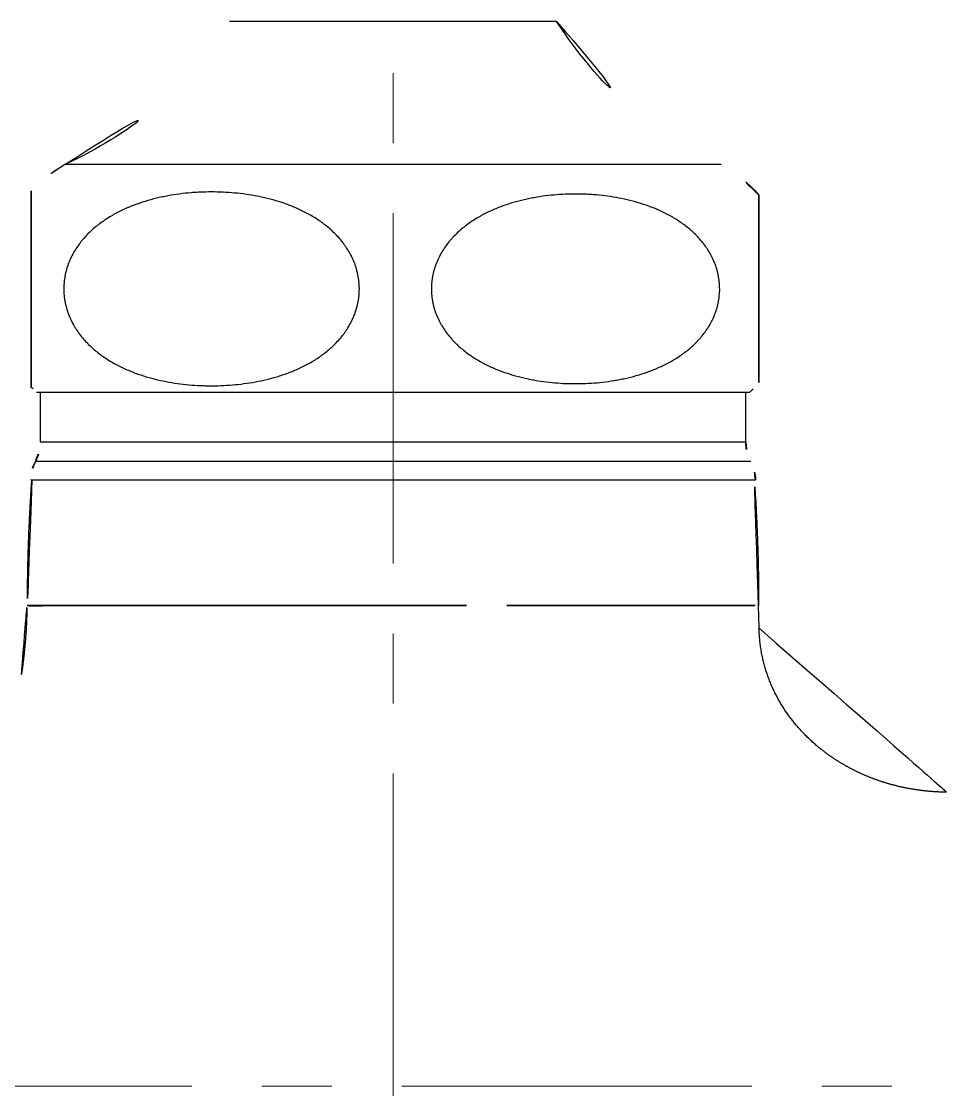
# Model space of a CAD drawing. Extents: x 16296677672 to 16296678106, y -37409616503 to -37409616185.
# Drawn here: x 16296677913.92 to 16296677947.01, y -37409616387.34 to -37409616349.19 of the extents above; entities that cross this region are included whole.
import ezdxf

# ---------------------------------------------------------------- set-up
doc = ezdxf.new("R2010")
doc.units = 0
doc.header["$LTSCALE"] = 10
doc.header["$MEASUREMENT"] = 0
doc.linetypes.add('CENTER', pattern=[2, 1.25, -0.25, 0.25, -0.25])
doc.layers.get('0').update_dxf_attribs({"linetype": 'CONTINUOUS'})
doc.layers.add('DIM & TEXT', color=4, linetype='CONTINUOUS', lineweight=9)
doc.layers.add('DWG', color=7, linetype='CONTINUOUS')

msp = doc.modelspace()

# ---------------------------------------------------------------- linework, layer by layer
at = {"ltscale": 0.5}
msp.add_line((16296677940.271219, -37409616370.860138), (16296677940.25555, -37409616370.052963), dxfattribs=at)
at = {"layer": 'DIM & TEXT', "color": 1, "linetype": 'CENTER'}
for p, q in [((16296677927.197321, -37409616448.54734), (16296677927.197321, -37409616324.663651)), ((16296678000.009661, -37409616387.21817), (16296677903.68092, -37409616387.21817))]:
    msp.add_line(p, q, dxfattribs=at)
at = {"layer": 'DWG', "color": 0}
for p, q in [((16296677921.812599, -37409616349.193901), (16296677921.35541, -37409616349.196297)), ((16296677933.039249, -37409616349.196297), (16296677921.35541, -37409616349.196297)), ((16296677932.58205, -37409616349.193901), (16296677921.812599, -37409616349.193901)), ((16296677933.039249, -37409616349.196297), (16296677932.58205, -37409616349.193901)), ((16296677938.91535, -37409616354.307137), (16296677915.479309, -37409616354.307137)), ((16296677939.92959, -37409616362.440559), (16296677914.465059, -37409616362.440559)), ((16296677914.59733, -37409616362.440437), (16296677914.59733, -37409616364.208908)), ((16296677939.797331, -37409616364.208908), (16296677939.797331, -37409616362.440437)), ((16296677914.59733, -37409616364.208908), (16296677927.197321, -37409616364.208908)), ((16296677927.197321, -37409616364.208908), (16296677939.797331, -37409616364.208908)), ((16296677939.971069, -37409616364.909653), (16296677914.42358, -37409616364.909653)), ((16296677914.250719, -37409616365.559143), (16296677940.14393, -37409616365.559143))]:
    msp.add_line(p, q, dxfattribs=at)
for centre, radius, start, end in [((16296677909.43923, -37409616341.42926), 14.224, 295.127748, 326.9034671), ((16296677944.95542, -37409616341.42926), 14.224, 213.0965329, 244.872252), ((16296677917.95096, -37409616358.7453), 5.08, 119.1137268, 136.4758799), ((16296677936.443689, -37409616358.7453), 5.08, 41.2170442, 60.8862732), ((16296677917.95096, -37409616358.7453), 5.08, 223.4728701, 226.6696813), ((16296677936.443689, -37409616358.7453), 5.08, 313.3303187, 318.8254656), ((16296677913.09733, -37409616364.208908), 1.5, 332.1496797, 0), ((16296677941.297331, -37409616364.208908), 1.5, 180, 207.8503203), ((16296677915.74984, -37409616365.610397), 1.5, 152.1496797, 178.0421417), ((16296677938.64481, -37409616365.610397), 1.5, 1.9578583, 27.8503203)]:
    msp.add_arc(centre, radius, start, end, dxfattribs=at)
for points, knots in [([(16296677914.266479, -37409616355.248009), (16296677914.266479, -37409616355.248016), (16296677914.266479, -37409616355.260757), (16296677914.266479, -37409616355.312073), (16296677914.266479, -37409616355.350616), (16296677914.266479, -37409616355.43013), (16296677914.266479, -37409616355.460274), (16296677914.266479, -37409616355.528503), (16296677914.266479, -37409616355.566612), (16296677914.266479, -37409616355.651772), (16296677914.266479, -37409616355.698822), (16296677914.266479, -37409616355.77713), (16296677914.266479, -37409616355.804527), (16296677914.266479, -37409616355.862137), (16296677914.266479, -37409616355.892403), (16296677914.266479, -37409616355.987099), (16296677914.266479, -37409616356.05558), (16296677914.266479, -37409616356.204773), (16296677914.266479, -37409616356.285461), (16296677914.266479, -37409616356.39537), (16296677914.266479, -37409616356.417809), (16296677914.266479, -37409616356.463638), (16296677914.266479, -37409616356.487007), (16296677914.266479, -37409616356.558273), (16296677914.266479, -37409616356.607399), (16296677914.266479, -37409616356.76001), (16296677914.266479, -37409616356.868683), (16296677914.266479, -37409616357.0439), (16296677914.266479, -37409616357.104362), (16296677914.266479, -37409616357.198463), (16296677914.266479, -37409616357.230392), (16296677914.266479, -37409616357.295464), (16296677914.266479, -37409616357.328667), (16296677914.266479, -37409616357.49646), (16296677914.266479, -37409616357.636993), (16296677914.266479, -37409616357.858521), (16296677914.266479, -37409616357.934158), (16296677914.266479, -37409616358.050552), (16296677914.266479, -37409616358.089897), (16296677914.266479, -37409616358.168633), (16296677914.266479, -37409616358.20813), (16296677914.266479, -37409616358.406303), (16296677914.266479, -37409616358.566971), (16296677914.266479, -37409616358.770599), (16296677914.266479, -37409616358.811462), (16296677914.266479, -37409616358.872978), (16296677914.266479, -37409616358.893547), (16296677914.266479, -37409616358.934593), (16296677914.266479, -37409616359.03685), (16296677914.266479, -37409616359.137421), (16296677914.266479, -37409616359.296288), (16296677914.266479, -37409616359.374687), (16296677914.266479, -37409616359.490829), (16296677914.266479, -37409616359.529297), (16296677914.266479, -37409616359.605728), (16296677914.266479, -37409616359.643784), (16296677914.266479, -37409616359.831062), (16296677914.266479, -37409616359.972603), (16296677914.266479, -37409616360.140747), (16296677914.266479, -37409616360.173927), (16296677914.266479, -37409616360.239449), (16296677914.266479, -37409616360.271828), (16296677914.266479, -37409616360.36734), (16296677914.266479, -37409616360.428596), (16296677914.266479, -37409616360.605881), (16296677914.266479, -37409616360.715477), (16296677914.266479, -37409616360.920319), (16296677914.266479, -37409616361.015572), (16296677914.266479, -37409616361.193459), (16296677914.266479, -37409616361.274696), (16296677914.266479, -37409616361.424522), (16296677914.266479, -37409616361.493073), (16296677914.266479, -37409616361.619278), (16296677914.266479, -37409616361.676933), (16296677914.266479, -37409616361.782623), (16296677914.266479, -37409616361.830658), (16296677914.266479, -37409616361.885277), (16296677914.266479, -37409616361.895927), (16296677914.266479, -37409616361.916634), (16296677914.266479, -37409616361.946831), (16296677914.266479, -37409616361.974541), (16296677914.266479, -37409616362.026817), (16296677914.266479, -37409616362.057518), (16296677914.266479, -37409616362.11142), (16296677914.266479, -37409616362.134613), (16296677914.266479, -37409616362.174088), (16296677914.266479, -37409616362.190361), (16296677914.266479, -37409616362.22934), (16296677914.266479, -37409616362.242287), (16296677914.266479, -37409616362.242592), (16296677914.266479, -37409616362.242592), (16296677914.266479, -37409616362.242592)], [0, 0, 0, 0, 0.062457947, 0.062457947, 0.124915895, 0.124915895, 0.156144869, 0.156144869, 0.187373842, 0.187373842, 0.218602816, 0.218602816, 0.234217303, 0.234217303, 0.24983179, 0.24983179, 0.281060763, 0.281060763, 0.312289737, 0.312289737, 0.320096981, 0.320096981, 0.327904224, 0.327904224, 0.343518711, 0.343518711, 0.374747685, 0.374747685, 0.390362171, 0.390362171, 0.398169415, 0.398169415, 0.405976658, 0.405976658, 0.437205632, 0.437205632, 0.452820119, 0.452820119, 0.460627362, 0.460627362, 0.468434606, 0.468434606, 0.499663579, 0.499663579, 0.507470823, 0.507470823, 0.511374445, 0.511374445, 0.515278066, 0.530892553, 0.530892553, 0.54650704, 0.54650704, 0.554314283, 0.554314283, 0.562121527, 0.562121527, 0.593350501, 0.593350501, 0.601157744, 0.601157744, 0.608964987, 0.608964987, 0.624579474, 0.624579474, 0.655808448, 0.655808448, 0.687037422, 0.687037422, 0.718266395, 0.718266395, 0.749495369, 0.749495369, 0.780724343, 0.780724343, 0.811953317, 0.811953317, 0.81976056, 0.81976056, 0.827567804, 0.84318229, 0.84318229, 0.874411264, 0.874411264, 0.905640238, 0.905640238, 0.936869212, 0.936869212, 0.999327159, 0.999327159, 1, 1, 1, 1]), ([(16296677920.400669, -37409616355.29026), (16296677920.678141, -37409616355.280609), (16296677920.954041, -37409616355.28376), (16296677921.50275, -37409616355.315132), (16296677921.77557, -37409616355.343353), (16296677922.18228, -37409616355.406082), (16296677922.31743, -37409616355.430412), (16296677922.586821, -37409616355.486473), (16296677922.72106, -37409616355.518204), (16296677922.988529, -37409616355.589813), (16296677923.121771, -37409616355.629707), (16296677923.3871, -37409616355.718781), (16296677923.519199, -37409616355.767937), (16296677923.782061, -37409616355.877098), (16296677923.91151, -37409616355.936546), (16296677924.16581, -37409616356.066422), (16296677924.29067, -37409616356.136848), (16296677924.474001, -37409616356.252052), (16296677924.534439, -37409616356.292053), (16296677924.62402, -37409616356.354683), (16296677924.65373, -37409616356.376022), (16296677924.71261, -37409616356.419487), (16296677924.74176, -37409616356.44162), (16296677924.886, -37409616356.554207), (16296677924.996611, -37409616356.650589), (16296677925.20677, -37409616356.85788), (16296677925.306339, -37409616356.968788), (16296677925.422449, -37409616357.118423), (16296677925.44525, -37409616357.148888), (16296677925.48996, -37409616357.211021), (16296677925.511921, -37409616357.242752), (16296677925.57592, -37409616357.339127), (16296677925.61614, -37409616357.405006), (16296677925.728979, -37409616357.607727), (16296677925.793859, -37409616357.749649), (16296677925.85318, -37409616357.918282), (16296677925.859579, -37409616357.937141), (16296677925.87199, -37409616357.975121), (16296677925.877991, -37409616357.994247), (16296677925.895309, -37409616358.051682), (16296677925.905951, -37409616358.090134), (16296677925.935141, -37409616358.206009), (16296677925.96681, -37409616358.361877), (16296677925.98374, -37409616358.520523), (16296677925.990709, -37409616358.640587), (16296677925.992769, -37409616358.70089), (16296677925.99262, -37409616358.761597), (16296677925.99202, -37409616358.802177), (16296677925.99147, -37409616358.82254), (16296677925.984329, -37409616359.005203), (16296677925.96237, -37409616359.163818), (16296677925.90793, -37409616359.396629), (16296677925.88619, -37409616359.473373), (16296677925.835621, -37409616359.62516), (16296677925.80718, -37409616359.699059), (16296677925.713329, -37409616359.915077), (16296677925.63938, -37409616360.051659), (16296677925.53451, -37409616360.214279), (16296677925.512939, -37409616360.246353), (16296677925.468929, -37409616360.309212), (16296677925.401529, -37409616360.401756), (16296677925.330151, -37409616360.48938), (16296677925.182631, -37409616360.658684), (16296677925.07793, -37409616360.763657), (16296677924.912769, -37409616360.911057), (16296677924.856359, -37409616360.958504), (16296677924.769831, -37409616361.027283), (16296677924.74074, -37409616361.049767), (16296677924.68222, -37409616361.09375), (16296677924.652781, -37409616361.115273), (16296677924.504669, -37409616361.220657), (16296677924.383369, -37409616361.297882), (16296677924.136021, -37409616361.440437), (16296677924.009979, -37409616361.50576), (16296677923.753771, -37409616361.626068), (16296677923.62361, -37409616361.681053), (16296677923.4256, -37409616361.756592), (16296677923.359091, -37409616361.780632), (16296677923.22541, -37409616361.826439), (16296677923.15844, -37409616361.848137), (16296677922.957161, -37409616361.909866), (16296677922.8225, -37409616361.946548), (16296677922.552311, -37409616362.011963), (16296677922.4168, -37409616362.040672), (16296677922.144991, -37409616362.090881), (16296677922.00869, -37409616362.112358), (16296677921.598721, -37409616362.166672), (16296677921.323971, -37409616362.189453), (16296677920.909821, -37409616362.204758), (16296677920.771429, -37409616362.206688), (16296677920.563339, -37409616362.204803), (16296677920.49382, -37409616362.203369), (16296677920.35495, -37409616362.198914), (16296677920.28566, -37409616362.195877), (16296677919.93985, -37409616362.17672), (16296677919.66534, -37409616362.148689), (16296677919.257, -37409616362.08625), (16296677919.12146, -37409616362.062019), (16296677918.85162, -37409616362.006218), (16296677918.71731, -37409616361.974663), (16296677918.45006, -37409616361.903488), (16296677918.317101, -37409616361.863876), (16296677918.052719, -37409616361.77562), (16296677917.921289, -37409616361.726967), (16296677917.725451, -37409616361.646179), (16296677917.6604, -37409616361.617943), (16296677917.563169, -37409616361.573441), (16296677917.530821, -37409616361.55825), (16296677917.466249, -37409616361.52713), (16296677917.434031, -37409616361.5112), (16296677917.27392, -37409616361.429916), (16296677917.14842, -37409616361.35952), (16296677916.903339, -37409616361.206352), (16296677916.78376, -37409616361.123596), (16296677916.63868, -37409616361.011009), (16296677916.60988, -37409616360.988029), (16296677916.55275, -37409616360.941109), (16296677916.524441, -37409616360.917183), (16296677916.440651, -37409616360.844238), (16296677916.386209, -37409616360.793991), (16296677916.227381, -37409616360.638023), (16296677916.12748, -37409616360.527138), (16296677915.98823, -37409616360.348557), (16296677915.943581, -37409616360.286987), (16296677915.87958, -37409616360.191208), (16296677915.85874, -37409616360.158707), (16296677915.8181, -37409616360.092506), (16296677915.7983, -37409616360.058777), (16296677915.70299, -37409616359.888634), (16296677915.63773, -37409616359.746437), (16296677915.558451, -37409616359.522881), (16296677915.535139, -37409616359.44664), (16296677915.510269, -37409616359.348991), (16296677915.50551, -37409616359.329353), (16296677915.496481, -37409616359.290077), (16296677915.48365, -37409616359.231102), (16296677915.47295, -37409616359.171898), (16296677915.44203, -37409616358.974037), (16296677915.43236, -37409616358.814148), (16296677915.439871, -37409616358.61219), (16296677915.44235, -37409616358.571678), (16296677915.449341, -37409616358.490509), (16296677915.4538, -37409616358.450233), (16296677915.469999, -37409616358.330254), (16296677915.48455, -37409616358.251427), (16296677915.52075, -37409616358.095993), (16296677915.54241, -37409616358.019379), (16296677915.58004, -37409616357.906052), (16296677915.593439, -37409616357.868538), (16296677915.62195, -37409616357.794037), (16296677915.636959, -37409616357.757278), (16296677915.71545, -37409616357.576347), (16296677915.78924, -37409616357.440163), (16296677915.91379, -37409616357.246643), (16296677915.95763, -37409616357.183937), (16296677916.026661, -37409616357.09243), (16296677916.050249, -37409616357.062309), (16296677916.098339, -37409616357.003082), (16296677916.12277, -37409616356.974052), (16296677916.246771, -37409616356.831673), (16296677916.351761, -37409616356.726517), (16296677916.57127, -37409616356.530647), (16296677916.685801, -37409616356.439934), (16296677916.86376, -37409616356.313171), (16296677916.92411, -37409616356.272476), (16296677917.04674, -37409616356.194023), (16296677917.108589, -37409616356.15654), (16296677917.29558, -37409616356.048859), (16296677917.422159, -37409616355.983383), (16296677917.6786, -37409616355.863159), (16296677917.80846, -37409616355.808434), (16296677918.071039, -37409616355.708351), (16296677918.20376, -37409616355.663017), (16296677918.471781, -37409616355.580818), (16296677918.607071, -37409616355.543938), (16296677918.81179, -37409616355.494438), (16296677918.88028, -37409616355.47892), (16296677919.01734, -37409616355.44986), (16296677919.08596, -37409616355.436287), (16296677919.292101, -37409616355.398392), (16296677919.42989, -37409616355.376831), (16296677919.706129, -37409616355.340599), (16296677919.844589, -37409616355.325943), (16296677920.052759, -37409616355.308884), (16296677920.156969, -37409616355.301582), (16296677920.278749, -37409616355.295212), (16296677920.339689, -37409616355.292557), (16296677920.36582, -37409616355.291527), (16296677920.38324, -37409616355.290878), (16296677920.392, -37409616355.290558), (16296677920.400669, -37409616355.29026)], [0, 0, 0, 0, 0.03125, 0.03125, 0.0625, 0.0625, 0.078125, 0.078125, 0.09375, 0.09375, 0.109375, 0.109375, 0.125, 0.125, 0.140625, 0.140625, 0.15625, 0.15625, 0.1640625, 0.1640625, 0.16796875, 0.16796875, 0.171875, 0.171875, 0.1875, 0.1875, 0.203125, 0.203125, 0.20703125, 0.20703125, 0.2109375, 0.2109375, 0.21875, 0.21875, 0.234375, 0.234375, 0.236328125, 0.236328125, 0.23828125, 0.23828125, 0.2421875, 0.2421875, 0.25, 0.2578125, 0.2578125, 0.26171875, 0.263671875, 0.263671875, 0.265625, 0.265625, 0.28125, 0.28125, 0.2890625, 0.2890625, 0.296875, 0.296875, 0.3125, 0.3125, 0.31640625, 0.31640625, 0.3203125, 0.328125, 0.328125, 0.34375, 0.34375, 0.3515625, 0.3515625, 0.35546875, 0.35546875, 0.359375, 0.359375, 0.375, 0.375, 0.390625, 0.390625, 0.40625, 0.40625, 0.4140625, 0.4140625, 0.421875, 0.421875, 0.4375, 0.4375, 0.453125, 0.453125, 0.46875, 0.46875, 0.5, 0.5, 0.515625, 0.515625, 0.5234375, 0.5234375, 0.53125, 0.53125, 0.5625, 0.5625, 0.578125, 0.578125, 0.59375, 0.59375, 0.609375, 0.609375, 0.625, 0.625, 0.6328125, 0.6328125, 0.63671875, 0.63671875, 0.640625, 0.640625, 0.65625, 0.65625, 0.671875, 0.671875, 0.67578125, 0.67578125, 0.6796875, 0.6796875, 0.6875, 0.6875, 0.703125, 0.703125, 0.7109375, 0.7109375, 0.71484375, 0.71484375, 0.71875, 0.71875, 0.734375, 0.734375, 0.7421875, 0.7421875, 0.744140625, 0.744140625, 0.74609375, 0.75, 0.75, 0.765625, 0.765625, 0.76953125, 0.76953125, 0.7734375, 0.7734375, 0.78125, 0.78125, 0.7890625, 0.7890625, 0.79296875, 0.79296875, 0.796875, 0.796875, 0.8125, 0.8125, 0.8203125, 0.8203125, 0.82421875, 0.82421875, 0.828125, 0.828125, 0.84375, 0.84375, 0.859375, 0.859375, 0.8671875, 0.8671875, 0.875, 0.875, 0.890625, 0.890625, 0.90625, 0.90625, 0.921875, 0.921875, 0.9375, 0.9375, 0.9453125, 0.9453125, 0.953125, 0.953125, 0.96875, 0.96875, 0.984375, 0.984375, 0.9921875, 0.99609375, 0.998046875, 0.999023437, 0.999023437, 1, 1, 1, 1]), ([(16296677934.35936, -37409616355.384583), (16296677934.63006, -37409616355.404793), (16296677934.89822, -37409616355.437691), (16296677935.29636, -37409616355.507607), (16296677935.428391, -37409616355.534363), (16296677935.69096, -37409616355.595284), (16296677935.821501, -37409616355.629433), (16296677936.080959, -37409616355.705902), (16296677936.209881, -37409616355.748207), (16296677936.46587, -37409616355.842003), (16296677936.59296, -37409616355.893494), (16296677936.781981, -37409616355.978683), (16296677936.84473, -37409616356.008423), (16296677936.969641, -37409616356.070793), (16296677937.0319, -37409616356.103493), (16296677937.21633, -37409616356.205566), (16296677937.33647, -37409616356.279083), (16296677937.570311, -37409616356.438606), (16296677937.68401, -37409616356.524628), (16296677937.821329, -37409616356.641487), (16296677937.84857, -37409616356.665352), (16296677937.902451, -37409616356.713982), (16296677937.98217, -37409616356.788101), (16296677938.058491, -37409616356.865852), (16296677938.206261, -37409616357.026527), (16296677938.29834, -37409616357.140503), (16296677938.425011, -37409616357.323662), (16296677938.465309, -37409616357.386757), (16296677938.52256, -37409616357.484833), (16296677938.54113, -37409616357.518143), (16296677938.577009, -37409616357.585762), (16296677938.59425, -37409616357.619911), (16296677938.6768, -37409616357.792427), (16296677938.73135, -37409616357.936028), (16296677938.7833, -37409616358.123413), (16296677938.79287, -37409616358.16127), (16296677938.81031, -37409616358.237839), (16296677938.81819, -37409616358.276642), (16296677938.83893, -37409616358.392929), (16296677938.84898, -37409616358.47065), (16296677938.86791, -37409616358.704407), (16296677938.865629, -37409616358.861053), (16296677938.845671, -37409616359.03817), (16296677938.84321, -37409616359.057869), (16296677938.837839, -37409616359.097054), (16296677938.829081, -37409616359.155563), (16296677938.8183, -37409616359.213348), (16296677938.79414, -37409616359.327988), (16296677938.774549, -37409616359.403168), (16296677938.72876, -37409616359.551163), (16296677938.70256, -37409616359.623962), (16296677938.665819, -37409616359.713539), (16296677938.65827, -37409616359.731407), (16296677938.642839, -37409616359.766823), (16296677938.61919, -37409616359.819519), (16296677938.59409, -37409616359.870987), (16296677938.507339, -37409616360.040024), (16296677938.428169, -37409616360.167084), (16296677938.29706, -37409616360.347313), (16296677938.25127, -37409616360.405647), (16296677938.17968, -37409616360.490723), (16296677938.155331, -37409616360.518646), (16296677938.10606, -37409616360.573318), (16296677938.081091, -37409616360.600121), (16296677937.954679, -37409616360.731552), (16296677937.848551, -37409616360.828583), (16296677937.627991, -37409616361.009216), (16296677937.513559, -37409616361.092796), (16296677937.336519, -37409616361.209427), (16296677937.276609, -37409616361.246857), (16296677937.15509, -37409616361.318939), (16296677937.09387, -37409616361.353394), (16296677936.90901, -37409616361.452278), (16296677936.78417, -37409616361.512337), (16296677936.531731, -37409616361.622414), (16296677936.40414, -37409616361.672432), (16296677936.14653, -37409616361.763618), (16296677936.01652, -37409616361.804787), (16296677935.754299, -37409616361.87915), (16296677935.622101, -37409616361.912338), (16296677935.422279, -37409616361.956589), (16296677935.35537, -37409616361.970421), (16296677935.221279, -37409616361.996269), (16296677935.15424, -37409616362.008247), (16296677934.953119, -37409616362.041496), (16296677934.81904, -37409616362.060097), (16296677934.41684, -37409616362.105919), (16296677934.148741, -37409616362.123283), (16296677933.612591, -37409616362.133476), (16296677933.34454, -37409616362.126312), (16296677932.942511, -37409616362.096626), (16296677932.80851, -37409616362.083549), (16296677932.540529, -37409616362.050697), (16296677932.40654, -37409616362.030922), (16296677932.20557, -37409616361.995827), (16296677932.13859, -37409616361.983223), (16296677932.00462, -37409616361.956093), (16296677931.937851, -37409616361.941612), (16296677931.738279, -37409616361.89537), (16296677931.606199, -37409616361.860786), (16296677931.34412, -37409616361.783417), (16296677931.21413, -37409616361.740639), (16296677930.95649, -37409616361.645943), (16296677930.82884, -37409616361.594002), (16296677930.63937, -37409616361.508247), (16296677930.57655, -37409616361.478348), (16296677930.482861, -37409616361.431358), (16296677930.45171, -37409616361.415329), (16296677930.389799, -37409616361.382637), (16296677930.35902, -37409616361.365967), (16296677930.20603, -37409616361.280937), (16296677930.08655, -37409616361.20755), (16296677929.854219, -37409616361.048523), (16296677929.741369, -37409616360.962898), (16296677929.577999, -37409616360.82357), (16296677929.52453, -37409616360.775307), (16296677929.445959, -37409616360.699883), (16296677929.42005, -37409616360.67424), (16296677929.368799, -37409616360.62188), (16296677929.34358, -37409616360.595284), (16296677929.21965, -37409616360.460213), (16296677929.12734, -37409616360.345497), (16296677929.00083, -37409616360.161774), (16296677928.960661, -37409616360.098572), (16296677928.903721, -37409616360.000549), (16296677928.8853, -37409616359.967339), (16296677928.849621, -37409616359.899773), (16296677928.832411, -37409616359.865494), (16296677928.75021, -37409616359.69278), (16296677928.696079, -37409616359.549263), (16296677928.64468, -37409616359.362373), (16296677928.63048, -37409616359.305733), (16296677928.6182, -37409616359.248207), (16296677928.610451, -37409616359.209679), (16296677928.606779, -37409616359.190269), (16296677928.58964, -37409616359.09317), (16296677928.579729, -37409616359.015381), (16296677928.561251, -37409616358.781723), (16296677928.56385, -37409616358.625557), (16296677928.586149, -37409616358.429848), (16296677928.5916, -37409616358.390556), (16296677928.604271, -37409616358.31279), (16296677928.611509, -37409616358.274246), (16296677928.63582, -37409616358.159653), (16296677928.655479, -37409616358.084572), (16296677928.70133, -37409616357.936958), (16296677928.72752, -37409616357.86441), (16296677928.7715, -37409616357.757408), (16296677928.78698, -37409616357.721947), (16296677928.819241, -37409616357.652184), (16296677928.83601, -37409616357.617859), (16296677928.92289, -37409616357.448868), (16296677929.002029, -37409616357.322083), (16296677929.13283, -37409616357.142448), (16296677929.178459, -37409616357.084343), (16296677929.24976, -37409616356.999657), (16296677929.274031, -37409616356.971809), (16296677929.32336, -37409616356.917084), (16296677929.348351, -37409616356.890259), (16296677929.47484, -37409616356.758774), (16296677929.580919, -37409616356.661819), (16296677929.801121, -37409616356.481491), (16296677929.915251, -37409616356.398132), (16296677930.09164, -37409616356.28186), (16296677930.1513, -37409616356.244568), (16296677930.272261, -37409616356.172737), (16296677930.333639, -37409616356.138168), (16296677930.5186, -37409616356.039131), (16296677930.643419, -37409616355.979027), (16296677930.89566, -37409616355.868927), (16296677931.023081, -37409616355.818939), (16296677931.28019, -37409616355.727814), (16296677931.40988, -37409616355.686691), (16296677931.67131, -37409616355.612411), (16296677931.80304, -37409616355.579269), (16296677932.002069, -37409616355.535057), (16296677932.06864, -37409616355.52124), (16296677932.20225, -37409616355.495392), (16296677932.26935, -37409616355.483353), (16296677932.47076, -37409616355.44989), (16296677932.605169, -37409616355.43116), (16296677933.00873, -37409616355.384956), (16296677933.27824, -37409616355.367393), (16296677933.683161, -37409616355.359657), (16296677933.818239, -37409616355.360207), (16296677934.02103, -37409616355.365768), (16296677934.088659, -37409616355.368408), (16296677934.223961, -37409616355.37529), (16296677934.291679, -37409616355.379532), (16296677934.35936, -37409616355.384583)], [0, 0, 0, 0, 0.03125, 0.03125, 0.046875, 0.046875, 0.0625, 0.0625, 0.078125, 0.078125, 0.09375, 0.09375, 0.1015625, 0.1015625, 0.109375, 0.109375, 0.125, 0.125, 0.140625, 0.140625, 0.14453125, 0.14453125, 0.1484375, 0.15625, 0.15625, 0.171875, 0.171875, 0.1796875, 0.1796875, 0.18359375, 0.18359375, 0.1875, 0.1875, 0.203125, 0.203125, 0.20703125, 0.20703125, 0.2109375, 0.2109375, 0.21875, 0.21875, 0.234375, 0.234375, 0.236328125, 0.236328125, 0.23828125, 0.2421875, 0.2421875, 0.25, 0.25, 0.2578125, 0.2578125, 0.259765625, 0.259765625, 0.26171875, 0.265625, 0.265625, 0.28125, 0.28125, 0.2890625, 0.2890625, 0.29296875, 0.29296875, 0.296875, 0.296875, 0.3125, 0.3125, 0.328125, 0.328125, 0.3359375, 0.3359375, 0.34375, 0.34375, 0.359375, 0.359375, 0.375, 0.375, 0.390625, 0.390625, 0.40625, 0.40625, 0.4140625, 0.4140625, 0.421875, 0.421875, 0.4375, 0.4375, 0.46875, 0.46875, 0.5, 0.5, 0.515625, 0.515625, 0.53125, 0.53125, 0.5390625, 0.5390625, 0.546875, 0.546875, 0.5625, 0.5625, 0.578125, 0.578125, 0.59375, 0.59375, 0.6015625, 0.6015625, 0.60546875, 0.60546875, 0.609375, 0.609375, 0.625, 0.625, 0.640625, 0.640625, 0.6484375, 0.6484375, 0.65234375, 0.65234375, 0.65625, 0.65625, 0.671875, 0.671875, 0.6796875, 0.6796875, 0.68359375, 0.68359375, 0.6875, 0.6875, 0.703125, 0.703125, 0.70703125, 0.708984375, 0.708984375, 0.7109375, 0.7109375, 0.71875, 0.71875, 0.734375, 0.734375, 0.73828125, 0.73828125, 0.7421875, 0.7421875, 0.75, 0.75, 0.7578125, 0.7578125, 0.76171875, 0.76171875, 0.765625, 0.765625, 0.78125, 0.78125, 0.7890625, 0.7890625, 0.79296875, 0.79296875, 0.796875, 0.796875, 0.8125, 0.8125, 0.828125, 0.828125, 0.8359375, 0.8359375, 0.84375, 0.84375, 0.859375, 0.859375, 0.875, 0.875, 0.890625, 0.890625, 0.90625, 0.90625, 0.9140625, 0.9140625, 0.921875, 0.921875, 0.9375, 0.9375, 0.96875, 0.96875, 0.984375, 0.984375, 0.9921875, 0.9921875, 1, 1, 1, 1]), ([(16296677940.266479, -37409616362.090851), (16296677940.266479, -37409616362.090881), (16296677940.266479, -37409616362.087921), (16296677940.266479, -37409616362.078842), (16296677940.266479, -37409616362.074982), (16296677940.266479, -37409616362.065666), (16296677940.266479, -37409616362.060219), (16296677940.266479, -37409616362.028954), (16296677940.266479, -37409616361.991226), (16296677940.266479, -37409616361.913498), (16296677940.266479, -37409616361.884048), (16296677940.266479, -37409616361.817421), (16296677940.266479, -37409616361.780251), (16296677940.266479, -37409616361.697289), (16296677940.266479, -37409616361.651497), (16296677940.266479, -37409616361.588089), (16296677940.266479, -37409616361.575104), (16296677940.266479, -37409616361.54847), (16296677940.266479, -37409616361.534821), (16296677940.266479, -37409616361.492996), (16296677940.266479, -37409616361.463913), (16296677940.266479, -37409616361.372849), (16296677940.266479, -37409616361.307068), (16296677940.266479, -37409616361.163887), (16296677940.266479, -37409616361.086502), (16296677940.266479, -37409616360.981163), (16296677940.266479, -37409616360.959663), (16296677940.266479, -37409616360.915741), (16296677940.266479, -37409616360.893341), (16296677940.266479, -37409616360.82505), (16296677940.266479, -37409616360.777977), (16296677940.266479, -37409616360.631798), (16296677940.266479, -37409616360.527779), (16296677940.266479, -37409616360.360092), (16296677940.266479, -37409616360.302254), (16296677940.266479, -37409616360.212219), (16296677940.266479, -37409616360.181664), (16296677940.266479, -37409616360.119423), (16296677940.266479, -37409616360.087791), (16296677940.266479, -37409616359.92804), (16296677940.266479, -37409616359.794159), (16296677940.266479, -37409616359.582916), (16296677940.266479, -37409616359.510773), (16296677940.266479, -37409616359.418167), (16296677940.266479, -37409616359.399544), (16296677940.266479, -37409616359.362251), (16296677940.266479, -37409616359.306221), (16296677940.266479, -37409616359.249893), (16296677940.266479, -37409616359.061447), (16296677940.266479, -37409616358.908546), (16296677940.266479, -37409616358.71463), (16296677940.266479, -37409616358.675697), (16296677940.266479, -37409616358.617104), (16296677940.266479, -37409616358.597504), (16296677940.266479, -37409616358.558502), (16296677940.266479, -37409616358.461304), (16296677940.266479, -37409616358.365677), (16296677940.266479, -37409616358.214607), (16296677940.266479, -37409616358.140038), (16296677940.266479, -37409616358.029556), (16296677940.266479, -37409616357.992973), (16296677940.266479, -37409616357.920227), (16296677940.266479, -37409616357.884071), (16296677940.266479, -37409616357.706139), (16296677940.266479, -37409616357.571579), (16296677940.266479, -37409616357.411652), (16296677940.266479, -37409616357.380081), (16296677940.266479, -37409616357.317757), (16296677940.266479, -37409616357.286926), (16296677940.266479, -37409616357.196159), (16296677940.266479, -37409616357.137909), (16296677940.266479, -37409616356.969261), (16296677940.266479, -37409616356.864899), (16296677940.266479, -37409616356.718483), (16296677940.266479, -37409616356.671356), (16296677940.266479, -37409616356.580299), (16296677940.266479, -37409616356.536308), (16296677940.266479, -37409616356.408981), (16296677940.266479, -37409616356.331329), (16296677940.266479, -37409616356.187988), (16296677940.266479, -37409616356.122307), (16296677940.266479, -37409616356.001259), (16296677940.266479, -37409616355.945892), (16296677940.266479, -37409616355.844269), (16296677940.266479, -37409616355.798027), (16296677940.266479, -37409616355.745377), (16296677940.266479, -37409616355.735123), (16296677940.266479, -37409616355.715141), (16296677940.266479, -37409616355.685997), (16296677940.266479, -37409616355.659233), (16296677940.266479, -37409616355.608673), (16296677940.266479, -37409616355.578934), (16296677940.266479, -37409616355.500549), (16296677940.266479, -37409616355.462631), (16296677940.266479, -37409616355.424828), (16296677940.266479, -37409616355.415428), (16296677940.266479, -37409616355.406029), (16296677940.266479, -37409616355.402496), (16296677940.266479, -37409616355.400436), (16296677940.266479, -37409616355.400002), (16296677940.266479, -37409616355.399803), (16296677940.266479, -37409616355.39975), (16296677940.266479, -37409616355.39975)], [0, 0, 0, 0, 0.030690518, 0.030690518, 0.046324542, 0.046324542, 0.061958566, 0.061958566, 0.124494661, 0.124494661, 0.155762709, 0.155762709, 0.187030757, 0.187030757, 0.218298805, 0.218298805, 0.226115817, 0.226115817, 0.233932829, 0.233932829, 0.249566853, 0.249566853, 0.2808349, 0.2808349, 0.312102948, 0.312102948, 0.31991996, 0.31991996, 0.327736972, 0.327736972, 0.343370996, 0.343370996, 0.374639044, 0.374639044, 0.390273068, 0.390273068, 0.39809008, 0.39809008, 0.405907092, 0.405907092, 0.437175139, 0.437175139, 0.452809163, 0.452809163, 0.456717669, 0.456717669, 0.460626175, 0.468443187, 0.468443187, 0.499711235, 0.499711235, 0.507528247, 0.507528247, 0.511436753, 0.511436753, 0.515345259, 0.530979283, 0.530979283, 0.546613307, 0.546613307, 0.554430319, 0.554430319, 0.562247331, 0.562247331, 0.593515378, 0.593515378, 0.60133239, 0.60133239, 0.609149402, 0.609149402, 0.624783426, 0.624783426, 0.656051474, 0.656051474, 0.671685498, 0.671685498, 0.687319522, 0.687319522, 0.71858757, 0.71858757, 0.749855618, 0.749855618, 0.781123665, 0.781123665, 0.812391713, 0.812391713, 0.820208725, 0.820208725, 0.828025737, 0.843659761, 0.843659761, 0.874927809, 0.874927809, 0.937463904, 0.937463904, 0.968731952, 0.968731952, 0.984365976, 0.992182988, 0.996091494, 0.996091494, 1, 1, 1, 1]), ([(16296677913.92309, -37409616372.519402), (16296677913.925671, -37409616372.502258), (16296677913.930889, -37409616372.467743), (16296677913.93849, -37409616372.415604), (16296677913.946011, -37409616372.36277), (16296677913.95343, -37409616372.309227), (16296677913.960739, -37409616372.25499), (16296677913.967951, -37409616372.200058), (16296677913.97506, -37409616372.144417), (16296677913.982059, -37409616372.088081), (16296677913.98897, -37409616372.031052), (16296677913.99577, -37409616371.97332), (16296677914.00247, -37409616371.914886), (16296677914.009081, -37409616371.855766), (16296677914.015579, -37409616371.795952), (16296677914.02195, -37409616371.735428), (16296677914.028191, -37409616371.674171), (16296677914.0343, -37409616371.612198), (16296677914.040291, -37409616371.549492), (16296677914.046141, -37409616371.486061), (16296677914.05187, -37409616371.421913), (16296677914.057461, -37409616371.357033), (16296677914.06286, -37409616371.291382), (16296677914.068081, -37409616371.224953), (16296677914.073099, -37409616371.157738), (16296677914.077921, -37409616371.089706), (16296677914.08252, -37409616371.020866), (16296677914.08691, -37409616370.951233), (16296677914.091089, -37409616370.880737), (16296677914.095051, -37409616370.809448), (16296677914.098801, -37409616370.737328), (16296677914.102341, -37409616370.664398), (16296677914.10568, -37409616370.590652), (16296677914.108841, -37409616370.516113), (16296677914.111811, -37409616370.440773), (16296677914.114611, -37409616370.364647), (16296677914.117241, -37409616370.287773), (16296677914.11972, -37409616370.210129), (16296677914.12203, -37409616370.131706), (16296677914.123369, -37409616370.079163), (16296677914.124041, -37409616370.052757)], [0, 0, 0, 0, 0.021004278, 0.042281417, 0.063832064, 0.085656723, 0.107755758, 0.130129408, 0.152777802, 0.175700984, 0.19889894, 0.22237164, 0.246119077, 0.270141328, 0.294435066, 0.319009845, 0.343870603, 0.369018018, 0.394452642, 0.420174895, 0.446185069, 0.472476917, 0.499070159, 0.525973203, 0.553190427, 0.580725841, 0.608582889, 0.636764272, 0.665271794, 0.694106253, 0.723267376, 0.752753812, 0.782563203, 0.812692339, 0.843137413, 0.873894387, 0.904959498, 0.936329906, 0.968001235, 1, 1, 1, 1]), ([(16296677918.33156, -37409616370.052856), (16296677918.319229, -37409616370.052856), (16296677918.294621, -37409616370.052856), (16296677918.257999, -37409616370.052841), (16296677918.22167, -37409616370.052834), (16296677918.18565, -37409616370.052803), (16296677918.14992, -37409616370.052757), (16296677918.11447, -37409616370.052719), (16296677918.07929, -37409616370.052673), (16296677918.04439, -37409616370.05262), (16296677918.009769, -37409616370.052559), (16296677917.975401, -37409616370.05249), (16296677917.941311, -37409616370.052422), (16296677917.90748, -37409616370.052338), (16296677917.873911, -37409616370.052261), (16296677917.840599, -37409616370.05217), (16296677917.80755, -37409616370.052078), (16296677917.77475, -37409616370.051979), (16296677917.742201, -37409616370.05188), (16296677917.709909, -37409616370.051773), (16296677917.67787, -37409616370.051666), (16296677917.64607, -37409616370.051552), (16296677917.614519, -37409616370.051453), (16296677917.58322, -37409616370.051323), (16296677917.552151, -37409616370.051208), (16296677917.521339, -37409616370.051086), (16296677917.490761, -37409616370.050957), (16296677917.460409, -37409616370.050842), (16296677917.430309, -37409616370.050713), (16296677917.40044, -37409616370.050591), (16296677917.3708, -37409616370.050461), (16296677917.341391, -37409616370.050339), (16296677917.31222, -37409616370.050209), (16296677917.28327, -37409616370.050079), (16296677917.254551, -37409616370.04995), (16296677917.226049, -37409616370.049828), (16296677917.197781, -37409616370.049698), (16296677917.169729, -37409616370.049583), (16296677917.141899, -37409616370.049454), (16296677917.11429, -37409616370.049316), (16296677917.086889, -37409616370.049202), (16296677917.05971, -37409616370.04908), (16296677917.032749, -37409616370.048973), (16296677917.005989, -37409616370.048851), (16296677916.97945, -37409616370.048737), (16296677916.953119, -37409616370.048622), (16296677916.927, -37409616370.048523), (16296677916.901079, -37409616370.048409), (16296677916.87537, -37409616370.048302), (16296677916.849859, -37409616370.048203), (16296677916.82456, -37409616370.048111), (16296677916.799459, -37409616370.048012), (16296677916.774561, -37409616370.047928), (16296677916.749861, -37409616370.047836), (16296677916.725361, -37409616370.04776), (16296677916.70105, -37409616370.047684), (16296677916.676941, -37409616370.047607), (16296677916.65303, -37409616370.047539), (16296677916.629299, -37409616370.04747), (16296677916.60577, -37409616370.047409), (16296677916.58243, -37409616370.047363), (16296677916.55928, -37409616370.047302), (16296677916.53631, -37409616370.047256), (16296677916.51354, -37409616370.047218), (16296677916.49094, -37409616370.04718), (16296677916.468531, -37409616370.04715), (16296677916.44631, -37409616370.047119), (16296677916.424259, -37409616370.047096), (16296677916.402399, -37409616370.047081), (16296677916.380711, -37409616370.047073), (16296677916.3592, -37409616370.047073), (16296677916.33787, -37409616370.047073), (16296677916.316719, -37409616370.047073), (16296677916.29574, -37409616370.047081), (16296677916.274929, -37409616370.047096), (16296677916.254299, -37409616370.047119), (16296677916.233829, -37409616370.047142), (16296677916.213539, -37409616370.047173), (16296677916.193411, -37409616370.047211), (16296677916.17346, -37409616370.047256), (16296677916.153669, -37409616370.047302), (16296677916.13405, -37409616370.047363), (16296677916.11459, -37409616370.047417), (16296677916.095301, -37409616370.047478), (16296677916.07617, -37409616370.047546), (16296677916.057199, -37409616370.047623), (16296677916.038389, -37409616370.047707), (16296677916.019739, -37409616370.047791), (16296677916.001249, -37409616370.047867), (16296677915.98292, -37409616370.047974), (16296677915.96475, -37409616370.048073), (16296677915.94673, -37409616370.048172), (16296677915.928869, -37409616370.048279), (16296677915.91116, -37409616370.048393), (16296677915.8936, -37409616370.048508), (16296677915.8762, -37409616370.04863), (16296677915.85894, -37409616370.048759), (16296677915.841841, -37409616370.048889), (16296677915.82489, -37409616370.049019), (16296677915.808081, -37409616370.049156), (16296677915.79143, -37409616370.049294), (16296677915.77492, -37409616370.049438), (16296677915.758551, -37409616370.049583), (16296677915.742331, -37409616370.049728), (16296677915.726259, -37409616370.049873), (16296677915.710329, -37409616370.050018), (16296677915.69455, -37409616370.050163), (16296677915.678909, -37409616370.050323), (16296677915.66341, -37409616370.050461), (16296677915.64805, -37409616370.050613), (16296677915.63283, -37409616370.050758), (16296677915.61775, -37409616370.050903), (16296677915.60281, -37409616370.051041), (16296677915.588011, -37409616370.051193), (16296677915.573351, -37409616370.051323), (16296677915.558821, -37409616370.051453), (16296677915.54443, -37409616370.05159), (16296677915.53017, -37409616370.051712), (16296677915.51605, -37409616370.051826), (16296677915.502069, -37409616370.051964), (16296677915.488211, -37409616370.052063), (16296677915.474489, -37409616370.05217), (16296677915.460899, -37409616370.052269), (16296677915.447439, -37409616370.052368), (16296677915.434111, -37409616370.052452), (16296677915.420919, -37409616370.052544), (16296677915.407841, -37409616370.052597), (16296677915.394899, -37409616370.052673), (16296677915.38209, -37409616370.052727), (16296677915.3694, -37409616370.052773), (16296677915.356831, -37409616370.052811), (16296677915.344391, -37409616370.052834), (16296677915.332081, -37409616370.052849), (16296677915.30929, -37409616370.052856), (16296677915.2763, -37409616370.052872), (16296677915.233601, -37409616370.05294), (16296677915.191641, -37409616370.05304), (16296677915.150419, -37409616370.053177), (16296677915.109949, -37409616370.05336), (16296677915.07023, -37409616370.053574), (16296677915.031281, -37409616370.053818), (16296677914.99309, -37409616370.054092), (16296677914.955669, -37409616370.05439), (16296677914.919029, -37409616370.05471), (16296677914.883169, -37409616370.055054), (16296677914.848089, -37409616370.055397), (16296677914.813789, -37409616370.055771), (16296677914.780291, -37409616370.056152), (16296677914.74758, -37409616370.056534), (16296677914.71567, -37409616370.056923), (16296677914.684561, -37409616370.057297), (16296677914.654261, -37409616370.057693), (16296677914.624769, -37409616370.058052), (16296677914.59609, -37409616370.058411), (16296677914.56822, -37409616370.058739), (16296677914.54118, -37409616370.059052), (16296677914.514959, -37409616370.059334), (16296677914.489571, -37409616370.059578), (16296677914.46501, -37409616370.059776), (16296677914.44128, -37409616370.059952), (16296677914.418381, -37409616370.060066), (16296677914.39633, -37409616370.060143), (16296677914.375111, -37409616370.060173), (16296677914.35474, -37409616370.060127), (16296677914.33522, -37409616370.060059), (16296677914.316549, -37409616370.059921), (16296677914.298719, -37409616370.059731), (16296677914.28175, -37409616370.059502), (16296677914.265631, -37409616370.059219), (16296677914.25036, -37409616370.058899), (16296677914.23595, -37409616370.05854), (16296677914.222401, -37409616370.058151), (16296677914.209709, -37409616370.057739), (16296677914.19787, -37409616370.057297), (16296677914.186899, -37409616370.056847), (16296677914.1768, -37409616370.056381), (16296677914.167561, -37409616370.055923), (16296677914.159201, -37409616370.05545), (16296677914.151711, -37409616370.055), (16296677914.1451, -37409616370.054573), (16296677914.13936, -37409616370.054169), (16296677914.13451, -37409616370.053802), (16296677914.130541, -37409616370.053482), (16296677914.127439, -37409616370.053223), (16296677914.12525, -37409616370.053017), (16296677914.123871, -37409616370.052887), (16296677914.123699, -37409616370.052856), (16296677914.12361, -37409616370.052856)], [0, 0, 0, 0, 0.004653993, 0.009288622, 0.013904019, 0.018500298, 0.023077555, 0.027635875, 0.032175363, 0.03669615, 0.041198365, 0.045682138, 0.050147595, 0.054594862, 0.059024063, 0.063435319, 0.067828752, 0.072204479, 0.076562618, 0.080903281, 0.085226577, 0.089532612, 0.093821492, 0.098093319, 0.102348195, 0.106586218, 0.110807487, 0.115012096, 0.119200139, 0.123371708, 0.127526891, 0.131665777, 0.135788453, 0.139895001, 0.143985505, 0.148060045, 0.1521187, 0.156161547, 0.160188662, 0.164200119, 0.16819599, 0.172176346, 0.176141256, 0.180090785, 0.184024998, 0.187943958, 0.191847726, 0.195736365, 0.199609935, 0.203468495, 0.207312106, 0.211140825, 0.214954708, 0.218753813, 0.222538195, 0.226307908, 0.230063006, 0.233803542, 0.237529567, 0.241241131, 0.244938285, 0.248621077, 0.252289555, 0.255943765, 0.259583754, 0.263209565, 0.266821243, 0.270418829, 0.274002366, 0.277571891, 0.281127443, 0.284669057, 0.288196769, 0.291710615, 0.295210627, 0.298696841, 0.302169287, 0.305627999, 0.309073008, 0.312504343, 0.315922036, 0.319326115, 0.322716609, 0.326093546, 0.329456953, 0.332806857, 0.336143284, 0.339466258, 0.342775806, 0.34607195, 0.349354715, 0.352624124, 0.355880198, 0.35912296, 0.362352431, 0.365568631, 0.368771581, 0.371961299, 0.375137776, 0.378300985, 0.381450895, 0.384587479, 0.387710707, 0.390820552, 0.393916986, 0.39699998, 0.400069508, 0.403125542, 0.406168056, 0.409197023, 0.412212416, 0.415214209, 0.418202378, 0.421176895, 0.424137736, 0.427084876, 0.43001829, 0.432937953, 0.435843841, 0.438735931, 0.441614198, 0.444478619, 0.44732917, 0.450165829, 0.452988573, 0.455797379, 0.458592225, 0.46137309, 0.46413995, 0.466892786, 0.469631575, 0.472356297, 0.47506693, 0.477763455, 0.48747751, 0.497198955, 0.506927613, 0.516663303, 0.526405834, 0.536155012, 0.545910632, 0.555672484, 0.565440353, 0.575214017, 0.584993277, 0.594777988, 0.604568017, 0.614363234, 0.624163515, 0.633968738, 0.643778782, 0.653593521, 0.663412824, 0.673236555, 0.683064574, 0.692896776, 0.702733088, 0.712573429, 0.722417703, 0.732265812, 0.742117647, 0.751973093, 0.761832029, 0.771694328, 0.781559842, 0.791428439, 0.801300253, 0.811175545, 0.821054597, 0.830937711, 0.840825216, 0.850717465, 0.860614841, 0.870517759, 0.880426663, 0.890342027, 0.900264359, 0.910194197, 0.920132107, 0.930078679, 0.940034528, 0.950000283, 0.959976587, 0.969964083, 0.979963408, 0.989975184, 1, 1, 1, 1]), ([(16296677918.33147, -37409616370.052856), (16296677918.756269, -37409616370.052856), (16296677919.2071, -37409616370.052856), (16296677920.15291, -37409616370.052856), (16296677920.64789, -37409616370.052856), (16296677921.6733, -37409616370.052856), (16296677922.20373, -37409616370.052856), (16296677923.29073, -37409616370.052856), (16296677923.84729, -37409616370.052856), (16296677924.97678, -37409616370.052856), (16296677925.5497, -37409616370.052856), (16296677926.70183, -37409616370.052856), (16296677927.28104, -37409616370.052856), (16296677928.435591, -37409616370.052856), (16296677929.01092, -37409616370.052856), (16296677930.1476, -37409616370.052856), (16296677930.708941, -37409616370.052856), (16296677931.25836, -37409616370.052856)], [0, 0, 0, 0, 0.125, 0.125, 0.25, 0.25, 0.375, 0.375, 0.5, 0.5, 0.625, 0.625, 0.75, 0.75, 0.875, 0.875, 1, 1, 1, 1]), ([(16296677931.258369, -37409616370.053101), (16296677931.908171, -37409616370.053101), (16296677932.541269, -37409616370.053101), (16296677933.75857, -37409616370.053101), (16296677934.342739, -37409616370.053101), (16296677935.44784, -37409616370.053101), (16296677935.96874, -37409616370.053101), (16296677936.9345, -37409616370.053101), (16296677937.379351, -37409616370.053101), (16296677938.18206, -37409616370.053101), (16296677938.539909, -37409616370.053101), (16296677939.159861, -37409616370.053101), (16296677939.42194, -37409616370.053101), (16296677939.843901, -37409616370.053101), (16296677940.003771, -37409616370.053101), (16296677940.21739, -37409616370.053101), (16296677940.27112, -37409616370.053101), (16296677940.27113, -37409616370.053101)], [0, 0, 0, 0, 0.125, 0.125, 0.25, 0.25, 0.375, 0.375, 0.5, 0.5, 0.625, 0.625, 0.75, 0.75, 0.875, 0.875, 1, 1, 1, 1]), ([(16296677940.271219, -37409616370.860138), (16296677940.27194, -37409616370.892769), (16296677940.273359, -37409616370.957527), (16296677940.27742, -37409616371.054176), (16296677940.28405, -37409616371.149887), (16296677940.292629, -37409616371.245018), (16296677940.302469, -37409616371.339569), (16296677940.31341, -37409616371.433388), (16296677940.325621, -37409616371.526314), (16296677940.339211, -37409616371.618294), (16296677940.3543, -37409616371.709343), (16296677940.371099, -37409616371.799469), (16296677940.389681, -37409616371.888718), (16296677940.40979, -37409616371.977158), (16296677940.43125, -37409616372.064796), (16296677940.45393, -37409616372.151627), (16296677940.477751, -37409616372.237663), (16296677940.50267, -37409616372.322891), (16296677940.52874, -37409616372.407288), (16296677940.55603, -37409616372.490829), (16296677940.58457, -37409616372.573509), (16296677940.614401, -37409616372.655342), (16296677940.6455, -37409616372.736328), (16296677940.67787, -37409616372.816498), (16296677940.71146, -37409616372.895851), (16296677940.746229, -37409616372.974403), (16296677940.782129, -37409616373.052139), (16296677940.819111, -37409616373.129066), (16296677940.85714, -37409616373.205193), (16296677940.89617, -37409616373.280518), (16296677940.936159, -37409616373.355049), (16296677940.977079, -37409616373.428802), (16296677941.0189, -37409616373.501793), (16296677941.06159, -37409616373.57399), (16296677941.10515, -37409616373.645409), (16296677941.14957, -37409616373.716011), (16296677941.19486, -37409616373.785789), (16296677941.24103, -37409616373.854713), (16296677941.288071, -37409616373.922768), (16296677941.336, -37409616373.989952), (16296677941.3848, -37409616374.056267), (16296677941.43446, -37409616374.121727), (16296677941.48497, -37409616374.186333), (16296677941.53632, -37409616374.250076), (16296677941.58849, -37409616374.313019), (16296677941.64146, -37409616374.37516), (16296677941.6952, -37409616374.436508), (16296677941.749689, -37409616374.497078), (16296677941.804911, -37409616374.556862), (16296677941.860849, -37409616374.615868), (16296677941.9175, -37409616374.674103), (16296677941.97485, -37409616374.731537), (16296677942.03289, -37409616374.788193), (16296677942.091619, -37409616374.844048), (16296677942.15102, -37409616374.899109), (16296677942.2111, -37409616374.953377), (16296677942.271851, -37409616375.006844), (16296677942.32196, -37409616375.049828), (16296677942.361111, -37409616375.082787), (16296677942.389099, -37409616375.106079), (16296677942.417351, -37409616375.129333), (16296677942.44589, -37409616375.152542), (16296677942.474701, -37409616375.175697), (16296677942.50378, -37409616375.198807), (16296677942.53315, -37409616375.22187), (16296677942.56279, -37409616375.244873), (16296677942.59271, -37409616375.267822), (16296677942.622919, -37409616375.290718), (16296677942.65341, -37409616375.313553), (16296677942.684179, -37409616375.336311), (16296677942.715231, -37409616375.359009), (16296677942.746571, -37409616375.38163), (16296677942.7782, -37409616375.40419), (16296677942.81012, -37409616375.426666), (16296677942.842319, -37409616375.449074), (16296677942.874821, -37409616375.471382), (16296677942.90761, -37409616375.493622), (16296677942.940689, -37409616375.51577), (16296677942.97407, -37409616375.537827), (16296677943.00775, -37409616375.559807), (16296677943.041719, -37409616375.581688), (16296677943.076, -37409616375.603477), (16296677943.110571, -37409616375.62516), (16296677943.145451, -37409616375.646751), (16296677943.18063, -37409616375.668243), (16296677943.21611, -37409616375.689613), (16296677943.2519, -37409616375.710876), (16296677943.288, -37409616375.732033), (16296677943.3244, -37409616375.753067), (16296677943.361111, -37409616375.773987), (16296677943.39813, -37409616375.794777), (16296677943.435471, -37409616375.815453), (16296677943.47311, -37409616375.835991), (16296677943.51107, -37409616375.856392), (16296677943.549351, -37409616375.876663), (16296677943.58794, -37409616375.896782), (16296677943.626841, -37409616375.916763), (16296677943.666071, -37409616375.936592), (16296677943.70561, -37409616375.956268), (16296677943.74548, -37409616375.975792), (16296677943.78566, -37409616375.995148), (16296677943.82617, -37409616376.014351), (16296677943.867001, -37409616376.033379), (16296677943.908159, -37409616376.052238), (16296677943.949631, -37409616376.07093), (16296677943.99144, -37409616376.089447), (16296677944.033569, -37409616376.107788), (16296677944.076019, -37409616376.125954), (16296677944.118799, -37409616376.143921), (16296677944.1619, -37409616376.161713), (16296677944.20533, -37409616376.179321), (16296677944.249081, -37409616376.196732), (16296677944.293159, -37409616376.213951), (16296677944.337549, -37409616376.230957), (16296677944.382271, -37409616376.24778), (16296677944.427311, -37409616376.264381), (16296677944.47267, -37409616376.280777), (16296677944.518339, -37409616376.296944), (16296677944.564341, -37409616376.312866), (16296677944.610661, -37409616376.32856), (16296677944.657301, -37409616376.343987), (16296677944.704269, -37409616376.359169), (16296677944.75157, -37409616376.374077), (16296677944.7992, -37409616376.388733), (16296677944.84717, -37409616376.403099), (16296677944.89547, -37409616376.417213), (16296677944.944099, -37409616376.431068), (16296677944.993059, -37409616376.444672), (16296677945.04233, -37409616376.458023), (16296677945.091921, -37409616376.47113), (16296677945.141821, -37409616376.483994), (16296677945.19202, -37409616376.49659), (16296677945.242531, -37409616376.508926), (16296677945.293341, -37409616376.520988), (16296677945.34445, -37409616376.532753), (16296677945.395861, -37409616376.544212), (16296677945.44759, -37409616376.555344), (16296677945.49963, -37409616376.566132), (16296677945.55197, -37409616376.576561), (16296677945.60463, -37409616376.586632), (16296677945.6576, -37409616376.596329), (16296677945.71089, -37409616376.605652), (16296677945.76449, -37409616376.614609), (16296677945.818411, -37409616376.623207), (16296677945.87266, -37409616376.631477), (16296677945.927231, -37409616376.63945), (16296677945.9821, -37409616376.647163), (16296677946.037239, -37409616376.654617), (16296677946.09264, -37409616376.661789), (16296677946.148279, -37409616376.668617), (16296677946.204161, -37409616376.675056), (16296677946.2603, -37409616376.681053), (16296677946.31673, -37409616376.686539), (16296677946.373449, -37409616376.691551), (16296677946.430479, -37409616376.696098), (16296677946.48782, -37409616376.700203), (16296677946.54545, -37409616376.703911), (16296677946.60331, -37409616376.707291), (16296677946.6614, -37409616376.710228), (16296677946.719749, -37409616376.712608), (16296677946.778419, -37409616376.714523), (16296677946.83736, -37409616376.716164), (16296677946.896481, -37409616376.717468), (16296677946.95582, -37409616376.718208), (16296677946.995449, -37409616376.718292), (16296677947.015329, -37409616376.71833)], [0, 0, 0, 0, 0.009896854, 0.019645686, 0.029330233, 0.038987156, 0.048606698, 0.058156586, 0.067628563, 0.077026309, 0.086351811, 0.095612894, 0.10482601, 0.113995225, 0.123115512, 0.132186118, 0.14120918, 0.150184996, 0.159112599, 0.167994469, 0.176834164, 0.18563562, 0.194403701, 0.203141788, 0.211851277, 0.220533414, 0.229188574, 0.237816547, 0.246417543, 0.25499217, 0.263541289, 0.272066071, 0.280567685, 0.289046703, 0.297502485, 0.30593416, 0.314341977, 0.322726559, 0.331088899, 0.339430308, 0.347752339, 0.356056312, 0.364344138, 0.372618243, 0.380880937, 0.389133791, 0.397377288, 0.405611995, 0.413838415, 0.422057008, 0.430268217, 0.438472488, 0.446670345, 0.454862466, 0.463049623, 0.471232625, 0.47941247, 0.487590173, 0.491251831, 0.494932053, 0.498630909, 0.502348465, 0.506084783, 0.509839917, 0.513613918, 0.517406831, 0.521218699, 0.525049559, 0.528899448, 0.532768402, 0.536656462, 0.540563698, 0.544490191, 0.548436037, 0.552401342, 0.556386227, 0.560390825, 0.56441531, 0.56845981, 0.572524414, 0.576609215, 0.580714311, 0.5848398, 0.588985783, 0.593152361, 0.597339632, 0.601547695, 0.605776646, 0.610026579, 0.614297582, 0.618589746, 0.622903155, 0.627237895, 0.631594047, 0.635971697, 0.640370936, 0.644791877, 0.649234601, 0.65369918, 0.658185742, 0.662694435, 0.667225411, 0.671778815, 0.676354784, 0.680953448, 0.685574921, 0.690219303, 0.69488668, 0.699577115, 0.704290655, 0.709027325, 0.713787129, 0.718570054, 0.723376066, 0.728205113, 0.733057134, 0.737932052, 0.742829705, 0.747749923, 0.752692823, 0.757658723, 0.762647963, 0.767660921, 0.772697983, 0.777759515, 0.78284584, 0.787957182, 0.793093375, 0.798254048, 0.803438828, 0.80864737, 0.813879383, 0.819134645, 0.824413022, 0.82971447, 0.835039152, 0.840387236, 0.845758827, 0.851154062, 0.856573132, 0.862016309, 0.86748398, 0.872976755, 0.87849584, 0.884042908, 0.889617559, 0.895218825, 0.900844812, 0.906491603, 0.912157966, 0.917843645, 0.923549581, 0.929279229, 0.935034667, 0.940816989, 0.94662706, 0.952466792, 0.958328678, 0.964204596, 0.970102498, 0.976037998, 0.982005, 0.987982555, 0.993971522, 1, 1, 1, 1])]:
    msp.add_open_spline(points, degree=3, knots=knots, dxfattribs=at)
for points in [[(16296677914.29492, -37409616365.557083), (16296677914.138229, -37409616367.803101), (16296677914.139099, -37409616370.052963)], [(16296677940.25555, -37409616370.052963), (16296677940.25643, -37409616367.803703), (16296677940.099779, -37409616365.558273)]]:
    msp.add_open_spline(points, degree=2, dxfattribs=at)

doc.saveas('drawing.dxf')
